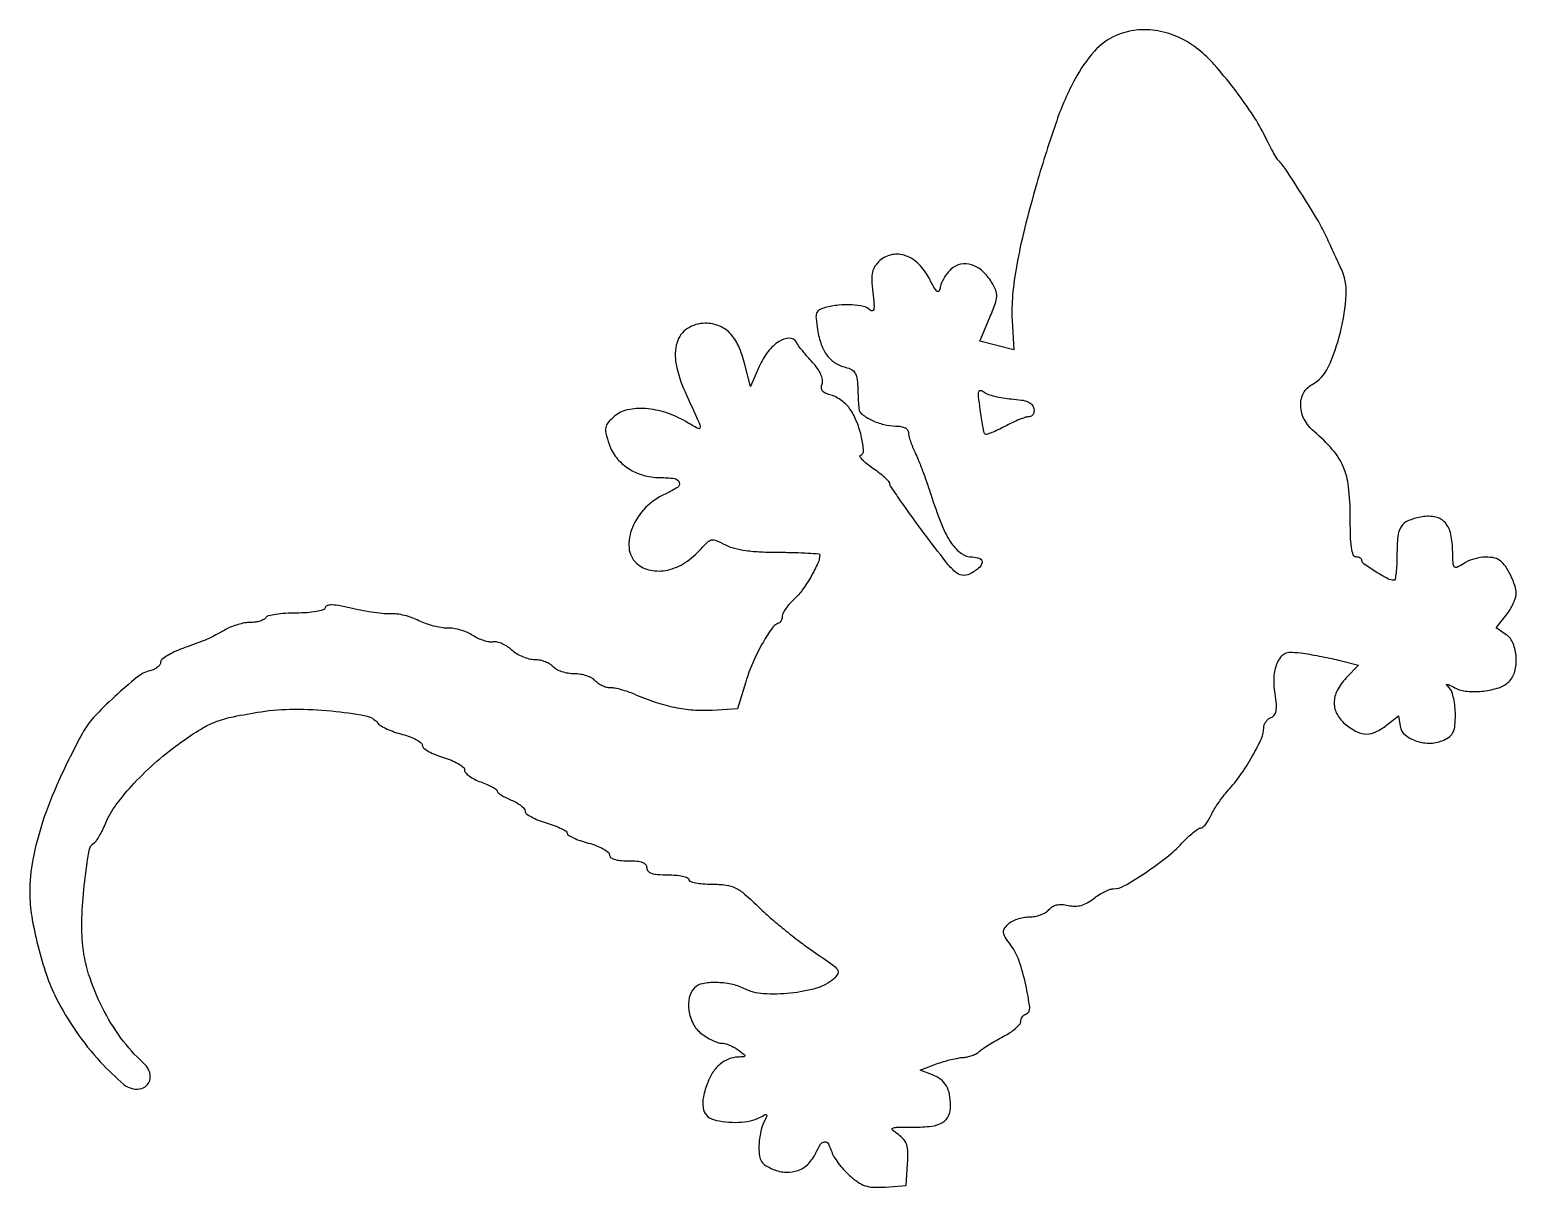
# Model space of a CAD drawing. Extents: x 0 to 318, y 0 to 248.
import ezdxf

# ---------------------------------------------------------------- set-up
doc = ezdxf.new("R2010")
doc.units = 0

msp = doc.modelspace()

# ---------------------------------------------------------------- linework, layer by layer
for points in [[(232.422318, 246.581587, 0.109164), (227.754968, 243.191814, 0.058133), (223.651809, 237.30921, 0.039205), (219.702746, 228.334981, 0.014022), (215.458649, 215, 0.008421), (212.823103, 205.220602, 0.017053), (211.14344, 197.428117, 0.021502), (210.272966, 191.028985, 0.036309), (210.166819, 185.618715), (210.5, 179.334403), (206.874111, 180.257337), (203.248221, 181.180271), (205.336186, 186.122342, 0.010887), (206.543372, 189.162673, 0.074371), (206.875018, 190.736207, 0.112028), (206.657828, 192.049694, 0.038569), (205.790601, 193.782207, 0.073678), (203.850764, 196.140786, 0.106561), (201.520761, 197.484462, 0.127541), (199.156542, 197.619527, 0.135551), (197.086148, 196.577963, 0.04253), (196.30784, 195.742881, 0.032475), (195.601869, 194.711601, 0.033289), (195.064549, 193.650682, 0.063757), (194.805866, 192.733544, -0.079801), (194.546017, 191.913426, -0.473082), (194.164945, 191.827839, -0.0988), (193.587603, 192.498178, -0.007905), (192.465758, 194.560367, 0.075119), (190.208815, 197.640412, 0.11061), (187.392254, 199.438351, 0.133667), (184.473961, 199.678355, 0.138653), (181.883124, 198.397146, 0.057095), (180.813298, 197.182113, 0.097529), (180.272132, 195.948565, 0.067769), (180.134034, 194.301513, 0.016479), (180.365214, 191.576575, -0.008131), (180.614756, 189.122337, -0.060471), (180.572931, 187.952094, -0.339017), (180.260397, 187.654712, -0.226836), (179.773425, 187.826575, 0.142453), (178.370736, 188.597239, 0.04117), (175.896842, 188.938555, 0.039125), (173.00648, 188.870898, 0.040034), (170.184692, 188.352636, 0.058768), (168.924461, 187.850646, 0.187341), (168.348486, 187.172266, 0.110018), (168.218181, 186.038173, 0.014396), (168.543561, 183.61629, 0.041756), (169.336908, 180.454013, 0.07864), (170.563821, 178.132729, 0.092237), (172.292045, 176.543064, 0.078612), (174.573596, 175.570885, -0.063008), (175.799133, 175.093068, -0.129577), (176.54348, 174.392197, -0.101309), (176.952715, 173.291044, -0.029508), (177.125, 171.480948, 0.002092), (177.18203, 170.058766, 0.002216), (177.25, 168.664016, 0.002112), (177.318948, 167.46308, 0.010123), (177.375, 166.779533, 0.20713), (178.074848, 165.529979, 0.051499), (180.119952, 164.279329, 0.049133), (182.71076, 163.340177, 0.061129), (185.25, 163.014742, -0.040593), (186.393967, 162.915538, -0.078393), (187.262893, 162.623615, -0.111153), (187.803627, 162.166331, -0.163284), (188, 161.58104, 0.062351), (188.091656, 160.848893, 0.017774), (188.413952, 159.747281, 0.017604), (188.869792, 158.519027, 0.017823), (189.409199, 157.33104, -0.02084), (190.097572, 155.790353, -0.005522), (191.065728, 153.275368, -0.005592), (192.104303, 150.387592, -0.005727), (193.069571, 147.5, 0.018498), (195.189427, 141.658961, 0.05418), (197.214923, 137.892331, 0.087445), (199.320745, 135.746921, 0.156321), (201.651428, 135, -0.101988), (203.249684, 134.670569, -0.345185), (203.726756, 133.796241, -0.188364), (203.002847, 132.582059, -0.048762), (201.041529, 131.343222, -0.157599), (199.47292, 131.10088, -0.144303), (197.994724, 131.807598, -0.04518), (195.972921, 133.987013, -0.003885), (191.370498, 140.043336, -0.003594), (188.545117, 143.87902, -0.005542), (186.163077, 147.239733, -0.002043), (184.164421, 150.152213, -0.148273), (183.993167, 150.700114, 0.193214), (183.814639, 151.134102, 0.016375), (182.927298, 151.987767, 0.019834), (181.758465, 152.95964, 0.014006), (180.374274, 153.960369, -0.01818), (179.058198, 154.928675, -0.037312), (178.118024, 155.796261, -0.061608), (177.645481, 156.44726, -0.468908), (177.765679, 156.755226, 0.344791), (178.397486, 157.709147, 0.035188), (177.966151, 160.574588, 0.038132), (176.981427, 163.803827, 0.052004), (175.58757, 166.506695, 0.050789), (174.785484, 167.495465, 0.036262), (173.708848, 168.430801, 0.036799), (172.538553, 169.17965, 0.062521), (171.456803, 169.600198, -0.039629), (170.289264, 169.993755, -0.122873), (169.631748, 170.492416, -0.162287), (169.387341, 171.150407, -0.085511), (169.507469, 172.023533, 0.119493), (169.572723, 172.961298, 0.06246), (169.232431, 174.088691, 0.050579), (168.519162, 175.337409, 0.031852), (167.457167, 176.640718, -0.009119), (166.394184, 177.830501, -0.008884), (165.36578, 179.068539, -0.008817), (164.501137, 180.187773, -0.032493), (164.015104, 180.937494, 0.27932), (162.49518, 181.79936, 0.13823), (160.299439, 181.111372, 0.085408), (157.921179, 178.90129, 0.060577), (156.074129, 175.753416), (154.227367, 171.5), (153.016065, 176.16622, 0.041236), (151.616931, 180.167146, 0.087021), (149.78679, 182.886134, 0.108723), (147.440841, 184.450615, 0.093158), (144.517749, 185, 0.145593), (140.691357, 183.861675, 0.178381), (138.479354, 180.887231, 0.123058), (138.284821, 176.202811, 0.055945), (140.198531, 170.332905, -0.001067), (143.183981, 163.732831, -0.100682), (143.413158, 162.717392, -0.573161), (143.005047, 162.466513, -0.010832), (140.334096, 163.965385, 0.053809), (136.117835, 165.876292, 0.061078), (131.767318, 166.740145, 0.069634), (127.89341, 166.487858, 0.129262), (125.091509, 165.095558, 0.031347), (123.727152, 163.743293, 0.135756), (123.228414, 162.729821, 0.10984), (123.267303, 161.489828, 0.017156), (123.958922, 159.124469, 0.089119), (125.504204, 156.272454, 0.078515), (128.00601, 153.9891, 0.074858), (131.207829, 152.506581, 0.069752), (134.783927, 151.984687, -0.029849), (137.919152, 151.779609, -0.280931), (138.930421, 150.973904, -0.350783), (138.565604, 149.889166, -0.037013), (136.049077, 148.52213, 0.091712), (131.767931, 145.551925, 0.096568), (128.924979, 141.294872, 0.117841), (128.217404, 136.956213, 0.192915), (129.828741, 133.654988, 0.135693), (132.799188, 132.16167, 0.104666), (136.440563, 132.207137, 0.08933), (140.237041, 133.808885, 0.069895), (143.614231, 136.753005, -0.022981), (144.984788, 138.194456, -0.152149), (145.863166, 138.632569, -0.14146), (146.867123, 138.511135, -0.018958), (148.814572, 137.595889, 0.057163), (150.701791, 136.87896, 0.028143), (153.225259, 136.386906, 0.022469), (156.428433, 136.093408, 0.011611), (160.45034, 136, -0.005835), (163.728595, 135.961744, -0.009705), (166.488537, 135.84369, -0.003736), (168.801429, 135.682384, -0.391808), (169, 135.467881, -0.108105), (168.614043, 133.703641, -0.022187), (167.146841, 130.851465, -0.024382), (165.338834, 128.019725, -0.052265), (163.628879, 126.075686, 0.023435), (162.622545, 125.056385, 0.027535), (161.772233, 123.998573, 0.028145), (161.164823, 123.041999, 0.128061), (161, 122.409019, -0.058322), (160.94149, 121.909119, -0.0575), (160.769077, 121.433691, -0.062762), (160.514768, 121.052336, -0.114563), (160.213878, 120.833333, 0.142023), (158.67714, 119.582477, 0.023568), (156.635067, 116.313062, 0.025757), (154.670299, 112.344254, 0.028351), (153.193689, 108.317729), (151.427111, 102.5), (145.963556, 102.181183, -0.0329), (141.961941, 102.211156, -0.032856), (137.996996, 102.765681, -0.030319), (133.863298, 103.88866, -0.021091), (129.348871, 105.629553, 0.019967), (127.997452, 106.15419, 0.017304), (126.542811, 106.597431, 0.017649), (125.196577, 106.906786, 0.04768), (124.221316, 107, -0.064688), (123.373288, 107.110176, -0.044379), (122.459778, 107.440625, -0.044472), (121.621614, 107.925745, -0.066224), (121, 108.5, 0.097778), (120.292309, 109.075963, 0.041637), (119.164608, 109.559375, 0.039115), (117.837486, 109.889157, 0.041366), (116.5, 110, -0.041366), (115.162514, 110.110843, -0.039115), (113.835392, 110.440625, -0.041637), (112.707691, 110.924037, -0.097778), (112, 111.5, 0.084929), (111.329068, 112.075079, 0.043749), (110.330905, 112.559375, 0.041819), (109.186989, 112.889175, 0.049317), (108.066117, 113, -0.06247), (106.875443, 113.149345, -0.0371), (105.517748, 113.604884, -0.036591), (104.210192, 114.270784, -0.051505), (103.166852, 115.05918, 0.042855), (102.189334, 115.8247, 0.041073), (101.082061, 116.42474, 0.043958), (100.014479, 116.786423, 0.102004), (99.173476, 116.81628, -0.084647), (98.309559, 116.817206, -0.034255), (97.16109, 117.096364, -0.032665), (95.939296, 117.5734, -0.035639), (94.826737, 118.193957, 0.044679), (93.633678, 118.831457, 0.029258), (92.16439, 119.356068, 0.029405), (90.660184, 119.701371, 0.048859), (89.363426, 119.79127, -0.046499), (88.021955, 119.877923, -0.023869), (86.371016, 120.22147, -0.023499), (84.691537, 120.740778, -0.032606), (83.248385, 121.371555, 0.033829), (81.814711, 121.994024, 0.02532), (80.164871, 122.488796, 0.025828), (78.55652, 122.796583, 0.051931), (77.26651, 122.84003, -0.039419), (75.839681, 122.852439, -0.012314), (73.711518, 123.092057, -0.012222), (71.339065, 123.477823, -0.013208), (69.049296, 123.970777, 0.010632), (66.394383, 124.556664, 0.041419), (64.724492, 124.746412, 0.078984), (63.701045, 124.615431, 0.245808), (63.215963, 124.147889, -0.238193), (62.735242, 123.671021, -0.032959), (61.329363, 123.315321, -0.029665), (59.390826, 123.076453, -0.015824), (56.975684, 123, 0.015906), (54.686856, 122.927168, 0.022402), (52.657171, 122.70625, 0.019651), (51.043466, 122.391701, 0.198917), (50.5, 122, -0.138234), (50.079314, 121.613947, -0.042579), (49.273037, 121.28942, -0.038945), (48.266378, 121.064623, -0.034107), (47.190983, 120.985258, 0.042467), (45.979252, 120.875466, 0.024772), (44.556101, 120.550073, 0.024639), (43.153243, 120.079601, 0.037906), (42, 119.52448, -0.007151), (39.836715, 118.31416, -0.020172), (38.281212, 117.552277, -0.014584), (36.418436, 116.795383, -0.002365), (32.75, 115.447764, 0.021872), (30.930563, 114.697622, 0.031205), (29.395312, 113.86451, 0.031903), (28.278642, 113.061629, 0.224578), (28, 112.47255, -0.156234), (27.832544, 111.949717, -0.069096), (27.328491, 111.41715, -0.05867), (26.588527, 110.955578, -0.04869), (25.714012, 110.64307, 0.109508), (22.965772, 109.267563, 0.015745), (18.18781, 105.130048, 0.018133), (13.644998, 100.623102, 0.064951), (11.262926, 97.31018, 0.016567), (6.227858, 87.16103, 0.027312), (2.741024, 78.244969, 0.032281), (0.681317, 70.299183, 0.047309), (0, 63.114648, 0.04178), (0.416474, 58.139221, 0.020106), (1.734417, 51.870695, 0.020086), (3.586677, 45.60888, 0.034826), (5.68514, 40.609227, 0.034527), (9.91507, 33.488883, 0.034223), (15.095986, 26.996084, 0.03277), (20.158082, 22.15221, 0.213365), (23.466256, 21.210127, 0.150801), (25.004479, 21.938699, 0.172739), (25.762494, 23.370142, 0.145587), (25.502469, 25.160331, 0.101997), (24.283301, 26.80922, -0.052524), (19.52547, 32.072389, -0.040564), (15.48685, 38.674686, -0.040894), (12.602576, 45.768941, -0.056778), (11.301244, 52.5, -0.030221), (11.19786, 58.538897, -0.018757), (11.770387, 65.607825, -0.011536), (12.70946, 72.204916, -0.214359), (13.847203, 73.91601, 0.104505), (14.29435, 74.349535, 0.016763), (14.942936, 75.386148, 0.017911), (15.632255, 76.679282, 0.014863), (16.274187, 78.100665, -0.062398), (18.507384, 82.009046, -0.026927), (22.367115, 86.613968, -0.025363), (27.199609, 91.28726, -0.025047), (32.5, 95.46803, -0.0181), (36.645249, 98.193202, -0.046125), (39.876746, 99.76694, -0.040502), (43.579032, 100.831749, -0.011404), (49.5, 101.886473, -0.037544), (56.533357, 102.439201, -0.025423), (64.567616, 102.057595, -0.020336), (71.810099, 101.044633, -0.183729), (74.5, 99.421112, 0.097627), (75.153842, 98.857063, 0.02259), (76.454687, 98.193013, 0.022486), (78.049661, 97.552526, 0.020324), (79.75, 97.033531, -0.025702), (81.377818, 96.517479, -0.036863), (82.751563, 95.883984, -0.040736), (83.733109, 95.230752, -0.229445), (84, 94.679771, 0.230297), (84.273875, 94.116695, 0.036561), (85.321875, 93.4115, 0.034222), (86.776343, 92.707483, 0.023822), (88.5, 92.107939, -0.025393), (90.223511, 91.502372, -0.036051), (91.678125, 90.780362, -0.039383), (92.719214, 90.050358, -0.223762), (93, 89.454352, 0.188879), (93.233139, 88.859205, 0.046762), (94.028125, 88.146869, 0.041265), (95.160048, 87.445568, 0.031316), (96.5, 86.86384, -0.016027), (97.841064, 86.329714, -0.023953), (98.971875, 85.770897, -0.02092), (99.824259, 85.249812, -0.25009), (100, 84.920432, 0.229928), (100.160984, 84.588865, 0.02435), (100.88125, 84.076716, 0.026159), (101.850715, 83.525351, 0.018028), (103, 83, -0.030811), (104.148485, 82.439113, -0.039883), (105.11875, 81.781528, -0.044592), (105.801408, 81.126853, -0.181245), (106, 80.596995, 0.237107), (106.266039, 80.067525, 0.033594), (107.321875, 79.387184, 0.032315), (108.776195, 78.701399, 0.022232), (110.5, 78.107939, -0.01711), (112.224269, 77.534001, -0.025792), (113.678125, 76.907096, -0.023503), (114.766254, 76.304594, -0.260172), (115, 75.885785, 0.265394), (115.235633, 75.473123, 0.024269), (116.321875, 74.90123, 0.026326), (117.77569, 74.314741, 0.017368), (119.5, 73.788757, -0.025156), (121.223606, 73.233512, -0.036141), (122.678125, 72.559038, -0.039597), (123.719805, 71.868195, -0.230466), (124, 71.292595, 0.227489), (124.265418, 70.739422, 0.091129), (125.023637, 70.330787, 0.055814), (126.265506, 70.077698, 0.022387), (128, 70, -0.020272), (129.888175, 69.923415, -0.069535), (131.083333, 69.65625, -0.128937), (131.750359, 69.184843, -0.176579), (132, 68.5, 0.188641), (132.272668, 67.803001, 0.12648), (133, 67.333333, 0.063857), (134.326193, 67.072487, 0.016668), (136.5, 67, -0.020945), (138.224757, 66.927717, -0.033738), (139.678125, 66.70625, -0.036969), (140.732972, 66.388512, -0.31052), (141, 66, 0.321156), (141.279072, 65.610332, 0.032038), (142.451475, 65.29375, 0.030876), (144.047195, 65.072213, 0.019057), (145.941192, 65, -0.029914), (148.945935, 64.820072, -0.086166), (150.938202, 64.222238, -0.064424), (152.921294, 62.888389, -0.011686), (156.191192, 59.877715, 0.01384), (158.672508, 57.612773, 0.008069), (161.764608, 55.02927, 0.008064), (164.947023, 52.540153, 0.013511), (167.709602, 50.565366, -0.004919), (171.669362, 47.836356, -0.082164), (172.803136, 46.720955, -0.288835), (172.864293, 45.812822, -0.092154), (171.974909, 44.710545, -0.107932), (168.331247, 42.752681, -0.043044), (162.73506, 41.664806, -0.043089), (156.98051, 41.550608, -0.098083), (152.79966, 42.670971, 0.064237), (150.046988, 43.610959, 0.047184), (146.836868, 43.954038, 0.048677), (143.922785, 43.705436, 0.151907), (142.2, 42.8, 0.14651), (141.093076, 40.746781, 0.087711), (141.013385, 37.953777, 0.082896), (141.917091, 35.150579, 0.107158), (143.634859, 33.07258, 0.027599), (144.766582, 32.279351, 0.02696), (145.987469, 31.60882, 0.027998), (147.121265, 31.139646, 0.084292), (147.943729, 31, -0.066126), (148.723456, 30.896426, -0.030423), (149.696207, 30.568717, -0.029475), (150.692783, 30.093805, -0.035996), (151.55887, 29.531803, -0.004803), (152.85632, 28.530726, -0.240068), (152.9878, 28.246151, -0.383799), (152.811199, 28.064514, -0.008685), (151.5, 28, 0.088807), (149.517395, 27.579615, 0.077607), (147.698304, 26.48674, 0.071037), (146.169644, 24.789082, 0.057039), (145.039315, 22.603405, 0.037855), (144.131262, 19.534119, 0.090916), (144.058886, 17.172625, 0.138938), (144.795993, 15.551749, 0.152682), (146.25, 14.630286, 0.03963), (148.906255, 14.139741, 0.037116), (151.666211, 14.059129, 0.039247), (154.196472, 14.373096, 0.072499), (156.141435, 15.075694, -0.008764), (157.358736, 15.699977, -0.320807), (157.651388, 15.651388, -0.320807), (157.699977, 15.358736, -0.008764), (157.075694, 14.141435, 0.051895), (156.662257, 13.129025, 0.022325), (156.315985, 11.710108, 0.021803), (156.078895, 10.153177, 0.026887), (156, 8.687062, 0.034319), (156.128754, 6.813401, 0.109715), (156.562561, 5.645961, 0.113431), (157.440371, 4.793809, 0.038011), (159.045059, 3.981336, 0.085357), (161.803959, 3.357444, 0.105018), (164.405312, 3.769707, 0.106109), (166.594996, 5.197657, 0.088725), (168.175243, 7.485272, -0.034321), (169.18961, 9.359204, -0.236274), (170.060083, 9.883361, -0.297362), (170.85102, 9.451159, -0.047912), (171.563986, 7.75, 0.062876), (172.044448, 6.693198, 0.023259), (172.967976, 5.3398, 0.022617), (174.124481, 3.940076, 0.025303), (175.362289, 2.70464, 0.031069), (177.180726, 1.258861, 0.073265), (178.726886, 0.486375, 0.069683), (180.477801, 0.171502, 0.02602), (182.980915, 0.20464), (187.5, 0.5), (187.801016, 5.157563, 0.018742), (187.869899, 7.702451, 0.073957), (187.623889, 9.245871, 0.104371), (186.991539, 10.366618, 0.059595), (185.82851, 11.407563, -0.025938), (184.576419, 12.385101, -0.536967), (184.627958, 12.780832, -0.111203), (185.449709, 12.976908, -0.003183), (189.077494, 13, 0.029125), (192.93522, 13.224905, 0.103189), (195.274733, 14.005698, 0.159379), (196.544867, 15.433778, 0.10307), (197, 17.618213, 0.045855), (196.778581, 20.027486, 0.087869), (196.099353, 21.839813, 0.097531), (194.897781, 23.187038, 0.06747), (193.113615, 24.192769), (190.5, 25.232329), (194, 26.540087, -0.016018), (195.499759, 27.046343, -0.013621), (197.11183, 27.486038, -0.013835), (198.60194, 27.805773, -0.037215), (199.678571, 27.923922, 0.047022), (200.610674, 28.044723, 0.034481), (201.609838, 28.34484, 0.035148), (202.524296, 28.765332, 0.062741), (203.193827, 29.25, -0.038366), (203.950009, 29.855521, -0.01041), (205.234941, 30.693132, -0.01047), (206.737391, 31.585456, -0.010698), (208.265255, 32.407471, 0.024898), (209.695305, 33.230036, 0.032887), (210.902919, 34.12451, 0.034591), (211.768695, 34.968109, 0.184351), (212, 35.574137, -0.079875), (212.08176, 36.082671, -0.068391), (212.320561, 36.570298, -0.070209), (212.674171, 36.963725, -0.094456), (213.091272, 37.197091, 0.357397), (213.934377, 38.534283, 0.022411), (213.093547, 43.469119, 0.029652), (211.670003, 48.555969, 0.076268), (209.896807, 51.925706, -0.015226), (208.674954, 53.68818, -0.110935), (208.319827, 54.646829, -0.17777), (208.49733, 55.447906, -0.053921), (209.290088, 56.432946, -0.074459), (210.102703, 57.033884, -0.038548), (211.263085, 57.539678, -0.037255), (212.562054, 57.884566, -0.046294), (213.806127, 58, 0.04656), (215.029208, 58.114141, 0.041002), (216.265371, 58.453685, 0.04319), (217.334122, 58.952071, 0.089084), (218.036897, 59.544458, -0.082174), (218.783069, 60.191142, -0.082616), (219.69643, 60.561527, -0.069781), (220.809642, 60.651963, -0.039503), (222.152509, 60.466503, 0.05126), (223.614443, 60.299452, 0.067895), (224.942138, 60.465256, 0.06347), (226.242934, 60.994774, 0.038308), (227.628026, 61.922045, -0.025274), (228.751568, 62.717353, -0.025776), (229.942451, 63.389601, -0.026625), (231.033338, 63.862602, -0.089208), (231.797311, 64, 0.131975), (234.092903, 64.61666, 0.015239), (238.668277, 67.455578, 0.019523), (243.254002, 70.763121, 0.040627), (246.491806, 73.75, -0.015612), (247.712531, 74.994632, -0.020611), (248.904076, 76.045312, -0.018513), (249.942466, 76.825597, -0.153028), (250.498964, 77, 0.182657), (250.970062, 77.178039, 0.040857), (251.57643, 77.807812, 0.037268), (252.198391, 78.697144, 0.02859), (252.744685, 79.75, -0.031679), (253.411944, 81.016796, -0.014744), (254.42653, 82.573437, -0.01454), (255.591287, 84.150335, -0.019679), (256.738797, 85.5, 0.035179), (259.196758, 88.579375, 0.022807), (261.60943, 92.447324, 0.02051), (263.511801, 96.182338, 0.107935), (264, 98.417539, -0.085034), (264.115323, 99.090734, -0.066192), (264.453188, 99.753388, -0.066113), (264.952998, 100.305482, -0.084354), (265.542768, 100.654785, 0.136545), (266.260435, 101.18669, 0.123146), (266.635256, 102.033951, 0.065169), (266.691844, 103.403538, 0.014999), (266.417091, 105.704312, -0.024687), (266.209658, 107.782486, -0.035023), (266.246607, 109.639208, -0.040032), (266.522216, 111.245407, -0.060433), (267.035807, 112.566907, -0.051176), (267.900806, 113.848634, -0.138003), (268.798907, 114.463847, -0.098527), (270.076968, 114.630813, -0.018953), (272.411485, 114.386161, -0.007929), (274.257391, 114.091722, -0.004785), (276.435626, 113.687231, -0.004792), (278.592571, 113.243796, -0.008372), (280.369369, 112.829479), (284.238738, 111.858626), (281.619369, 109.124594, 0.072479), (279.715452, 106.453627, 0.119594), (279.069347, 103.772991, 0.130743), (279.741351, 101.262563, 0.095972), (281.634859, 99.07258, 0.050635), (283.966413, 97.593436, 0.114911), (285.984524, 97.109549, 0.116272), (287.993342, 97.569304, 0.052553), (290.293467, 99.016201), (292.856652, 101.032403), (293.178326, 98.799575, 0.187888), (294.237489, 96.926, 0.094497), (296.663279, 95.612131, 0.083616), (299.709499, 95.179392, 0.100788), (302.521355, 95.827776, 0.060198), (303.808549, 96.613031, 0.119561), (304.541274, 97.547887, 0.0859), (304.901105, 98.925994, 0.021009), (305, 101.278561, 0.026256), (304.907971, 103.029897, 0.028248), (304.632812, 104.719034, 0.029355), (304.23252, 106.128828, 0.10587), (303.75, 106.922407, -0.014392), (303.131336, 107.615838, -0.61105), (303.19162, 107.759496, -0.134817), (303.547578, 107.690467, -0.004147), (304.894156, 107.010073, 0.099407), (307.511381, 106.263169, 0.048366), (311.001337, 106.321907, 0.048509), (314.345551, 107.036197, 0.120079), (316.472596, 108.329739, 0.134823), (317.714832, 110.512648, 0.077364), (318.003885, 113.548722, 0.078387), (317.359635, 116.485475, 0.147909), (315.874161, 118.375588), (313.748321, 119.864584), (315.874161, 122.567151, 0.029997), (316.68777, 123.739867, 0.028034), (317.375535, 125.027709, 0.029171), (317.854494, 126.240462, 0.07962), (318, 127.148428, 0.079575), (317.723043, 128.877638, 0.035299), (316.845919, 131.022454, 0.035247), (315.682843, 133.01101, 0.084569), (314.5, 134.234687, 0.121646), (312.985738, 134.859835, 0.059384), (310.883779, 134.924584, 0.055905), (308.64812, 134.472491, 0.067281), (306.714817, 133.549115, -0.030755), (305.335617, 132.762276, -0.363506), (304.779585, 132.898555, -0.147863), (304.502496, 133.68304, -0.006081), (304.400481, 136.702496, 0.056643), (303.920474, 140.242438, 0.135706), (302.620579, 142.524888, 0.158868), (300.489508, 143.602647, 0.086801), (297.53125, 143.543343, 0.0535), (294.858887, 142.716363, 0.153031), (293.401637, 141.462007, 0.115384), (292.68934, 139.359344, 0.024223), (292.5, 135.453412, -0.011528), (292.451837, 133.364655, -0.019006), (292.303493, 131.605247, -0.013596), (292.09598, 130.225821, -0.362162), (291.83104, 130.002956, -0.12668), (290.559153, 130.324471, -0.014261), (287.965688, 131.837543, -0.010496), (285.402091, 133.508532, -0.245704), (285.006323, 134.25, 0.162642), (284.908034, 134.53612, 0.095097), (284.63467, 134.779687, 0.076733), (284.228547, 134.944271, 0.058031), (283.75, 135, -0.323134), (283.155672, 135.428876, -0.044711), (282.785714, 137, -0.028009), (282.562066, 139.597382, -0.007473), (282.5, 143.75, 0.027701), (282.152907, 150.010088, 0.073472), (281.014692, 154.332969, 0.079559), (278.737908, 157.941048, 0.03671), (274.763782, 161.838894, -0.094562), (272.706396, 164.383544, -0.113459), (271.900539, 167.348343, -0.13105), (272.508735, 170.053267, -0.150526), (274.365606, 171.928075, 0.164549), (277.792703, 175.583105, 0.045865), (280.411058, 183.095191, 0.046376), (281.635432, 191.140131, 0.126728), (280.536053, 196.742705, -0.00235), (279.904502, 198.080109, -0.001018), (279.076274, 199.865045, -0.001008), (278.203179, 201.766821, -0.001339), (277.417313, 203.5, 0.028977), (275.688702, 206.812588, 0.006064), (272.260583, 212.39114, 0.004803), (268.694354, 217.921298, 0.050802), (267, 220, -0.068391), (266.708189, 220.384792, -0.003175), (265.9125, 221.821044, -0.00521), (264.994104, 223.546419, -0.003712), (264, 225.49717, 0.032295), (261.373459, 229.996012, 0.015983), (257.502556, 235.361513, 0.015729), (253.403221, 240.344695, 0.043031), (250.116109, 243.5, 0.060849), (245.927587, 246.110762, 0.065947), (241.344847, 247.549161, 0.068865), (236.724478, 247.710566, 0.077173)], [(210.010992, 168.818755, -0.019817), (212.174484, 168.578075, -0.064146), (213.561389, 168.181461, -0.106601), (214.396847, 167.586214, -0.138854), (214.814697, 166.75, -0.074177), (214.841043, 166.08126, -0.103643), (214.656061, 165.514062, -0.124179), (214.291847, 165.137626, -0.139598), (213.808515, 165, 0.080388), (213.063181, 164.879388, 0.014379), (211.734743, 164.395045, 0.015202), (210.197161, 163.729002, 0.013208), (208.627946, 162.940578, -0.011296), (207.127146, 162.179327, -0.017672), (205.800119, 161.600219, -0.012122), (204.704604, 161.197964, -0.285676), (204.397059, 161.269607, -0.142951), (204.219138, 161.594194, -0.005183), (203.926005, 162.989487, -0.009129), (203.623732, 164.665311, -0.006237), (203.338956, 166.57903, -0.006368), (202.998494, 169.344037, -0.078068), (203.047325, 170.403949, -0.415679), (203.418913, 170.647954, -0.121051), (204.10427, 170.318755, 0.0871), (204.947232, 169.841733, 0.023131), (206.431294, 169.390866, 0.022737), (208.193816, 169.027663, 0.021653)]]:
    msp.add_lwpolyline(points, format="xyb", close=True)

doc.saveas('drawing.dxf')
